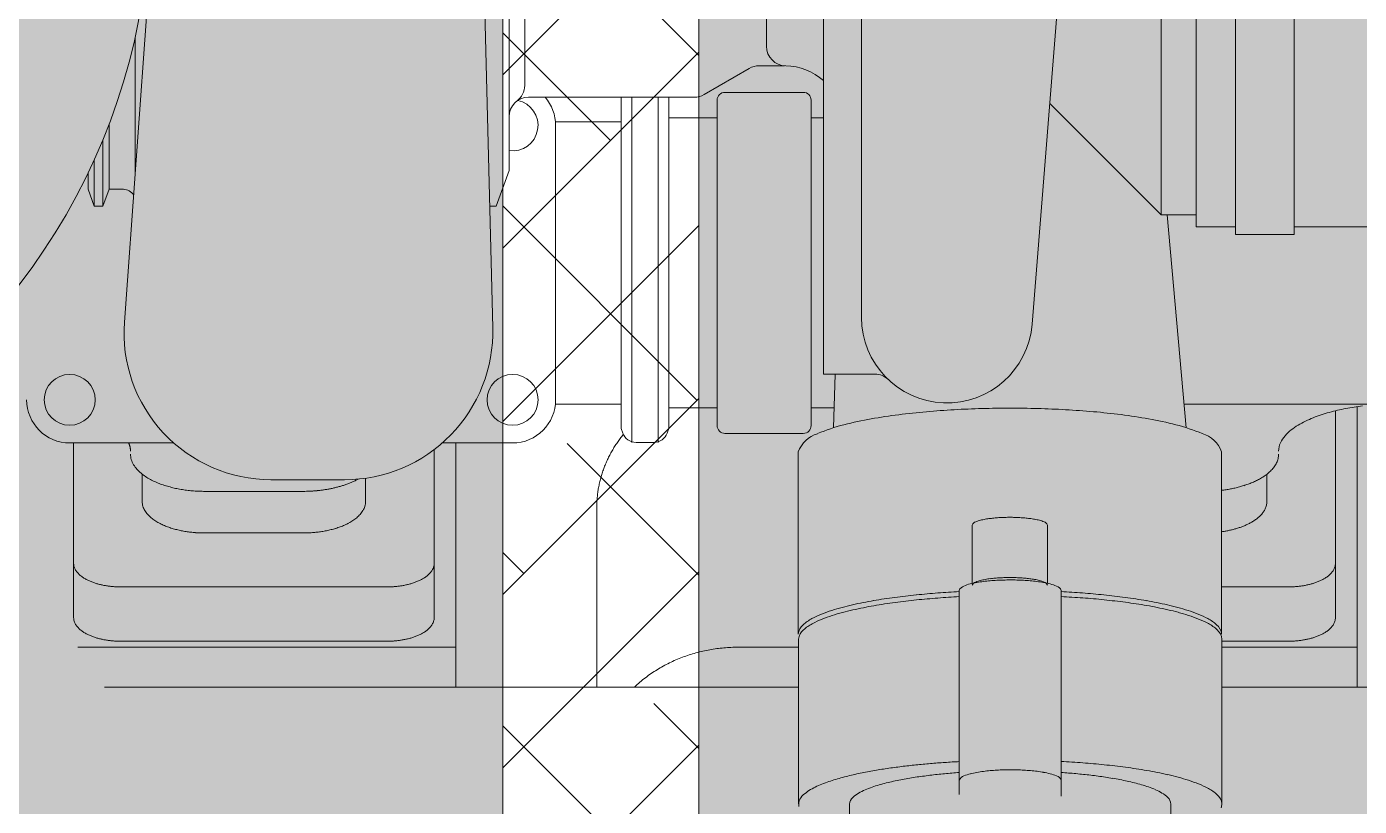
# Model space of a CAD drawing. Header units: millimetres. Extents: x 5121 to 246734, y -48180 to 129206.
# Drawn here: x 75556 to 75896.1, y 10357.3 to 10556.2 of the extents above; entities that cross this region are included whole.
import ezdxf

# ---------------------------------------------------------------- set-up
doc = ezdxf.new("R2010")
doc.units = ezdxf.units.MM
for name, color, linetype, lineweight in [('A-FLOR-PATT', 8, 'Continuous', 9), ('G-IMPT', 8, 'Continuous', 9), ('M-EQPM', 50, 'Continuous', 9)]:
    doc.layers.add(name, color=color, linetype=linetype, lineweight=lineweight)

# ---------------------------------------------------------------- blocks, each defined once
blk = doc.blocks.new('TKCS_MAY PHAT DIEN_251105 - TKCS_XREF_260106_MAY PHAT DIEN_dwg_112-2491696-TKCS_MB TỔNG THỂ TẦNG 1')
at = {"layer": 'G-IMPT'}
for p, q in [((18825.96, 25727.2), (18825.96, 25511.18)), ((18869.52, 25509.45), (18886.64, 25724.79)), ((18726.71, 25717.62), (18731.87, 25508.51)), ((18652.03, 25705.06), (18637.86, 25509.98)), ((18740.02, 25570.34), (18740.02, 25664.34)), ((18801.72, 25654.34), (18801.72, 25580.34)), ((18640.62, 25548.01), (18640.62, 25582.68)), ((18806.32, 25575.34), (18799.84, 25575.34)), ((18785.8, 25568.01), (18797.33, 25574.67)), ((18791.12, 25568.57), (18811.12, 25568.57)), ((18741.02, 25567.34), (18783.3, 25567.34)), ((18767.32, 25567.34), (18767.32, 25479.27)), ((18774.12, 25567.34), (18774.12, 25479.27)), ((18789.12, 25566.57), (18789.12, 25483.57)), ((18813.12, 25566.57), (18813.12, 25483.57)), ((18902.42, 25537.34), (18874, 25565.74)), ((18776.8, 25562.07), (18789.12, 25562.07)), ((18813.12, 25562.07), (18816.28, 25562.07)), ((18633.94, 25560.4), (18633.94, 25543.84)), ((18764.64, 25561.07), (18747.92, 25561.07)), ((18747.92, 25560.14), (18747.92, 25490.14)), ((18632.38, 25539.54), (18632.38, 25556.45)), ((18630.18, 25551.37), (18630.18, 25539.54)), ((18908.84, 25483.03), (18903.95, 25537.34)), ((18936.39, 25534.28), (18962.19, 25534.28)), ((18818.84, 25483.02), (18819.24, 25496.69)), ((18764.64, 25489.07), (18747.92, 25489.07)), ((18776.8, 25488.07), (18789.12, 25488.07)), ((18813.12, 25488.07), (18818.99, 25488.07)), ((19069.44, 25489.07), (18908.3, 25489.07)), ((18946.92, 25487.35), (18946.92, 25434.56)), ((18952.42, 25488.38), (18952.42, 25416.87)), ((18791.12, 25481.57), (18811.12, 25481.57)), ((18650.45, 25479.14), (18623.92, 25479.14)), ((18624.92, 25479.14), (18624.92, 25434.56)), ((18716.92, 25477.45), (18716.92, 25434.56)), ((18736.92, 25479.14), (18718.99, 25479.14)), ((18722.42, 25479.14), (18722.42, 25416.87)), ((18768.44, 25479.27), (18773, 25479.27)), ((18809.84, 25430.38), (18809.84, 25476.86)), ((18917.84, 25430.38), (18917.84, 25476.86)), ((18642.42, 25471.17), (18642.42, 25464.17)), ((18675.26, 25469.76), (18694.06, 25469.76)), ((18699.42, 25470.14), (18699.42, 25464.17)), ((18929.42, 25471.17), (18929.42, 25464.17)), ((18683.42, 25466.79), (18658.42, 25466.79)), ((18758.42, 25462.72), (18758.42, 25416.87)), ((18683.42, 25456.17), (18658.42, 25456.17)), ((18854.24, 25443.31), (18854.24, 25458.18)), ((18873.44, 25443.33), (18873.44, 25458.18)), ((18704.92, 25442.42), (18636.92, 25442.42)), ((18934.92, 25442.42), (18917.84, 25442.42)), ((18850.92, 25441.51), (18850.92, 25389.49)), ((18876.92, 25441.51), (18876.92, 25389.03)), ((18809.92, 25387.04), (18809.92, 25429.11)), ((18917.92, 25429.11), (18917.92, 25387.04)), ((18722.42, 25427.02), (18625.98, 25427.02)), ((18704.92, 25428.56), (18636.92, 25428.56)), ((18809.92, 25427.02), (18794.37, 25427.02)), ((18934.92, 25428.56), (18917.92, 25428.56)), ((18952.42, 25427.02), (18917.92, 25427.02)), ((18809.92, 25416.87), (18632.76, 25416.87)), ((18822.92, 25387.04), (18822.92, 25381.48)), ((18904.92, 25387.04), (18904.92, 25381.48))]:
    blk.add_line(p, q, dxfattribs=at)
at = {"layer": 'G-IMPT', "flags": 128}
for points in [[(18829.43, 25496.69), (18816.28, 25496.69), (18816.28, 25737.99), (18824.8, 25737.99)], [(18921.39, 25534.28), (18911.39, 25534.28), (18911.39, 25699.38), (18921.39, 25699.38)], [(18731.11, 25539.54), (18732.72, 25539.54), (18736.02, 25548.61), (18736.02, 25686.07), (18732.72, 25695.14), (18729.02, 25695.14), (18729.02, 25624.04)], [(18911.39, 25537.34), (18902.42, 25537.34), (18902.42, 25697.34)], [(18764.64, 25567.34), (18764.64, 25482.79), (18765.06, 25481.64)], [(18776.8, 25567.34), (18776.8, 25482.79), (18776.38, 25481.64)], [(18637.62, 25543.84), (18633.95, 25543.84), (18632.38, 25539.54), (18630.18, 25539.54), (18628.62, 25543.84), (18628.62, 25548.01)], [(18639.42, 25477.07), (18639.42, 25477.21), (18639.41, 25477.34), (18639.4, 25477.47), (18639.39, 25477.6), (18639.37, 25477.73), (18639.35, 25477.86), (18639.33, 25477.99), (18639.3, 25478.12), (18639.27, 25478.25), (18639.24, 25478.38), (18639.2, 25478.51), (18639.16, 25478.63), (18639.12, 25478.76), (18639.08, 25478.88), (18639.03, 25479), (18638.98, 25479.12)], [(18901.39, 25356.37), (19168.42, 25356.37), (19168.42, 25416.87), (18917.92, 25416.87)]]:
    blk.add_lwpolyline(points, dxfattribs=at)
blk.add_lwpolyline([(18936.39, 25532.28), (18936.39, 25701.38), (18921.39, 25701.38), (18921.39, 25532.28)], close=True, dxfattribs=at)
at = {"layer": 'G-IMPT'}
for centre in [(18623.92, 25490.14), (18736.92, 25490.14)]:
    blk.add_circle(centre, 6.5, dxfattribs=at)
for centre, radius, start, end in [((18484.42, 25617.34), 160, 269.9998, 90.0002), ((18806.72, 25580.34), 5, 179.9999, 268.8537), ((18799.84, 25570.34), 5, 90, 120.0001), ((18806.32, 25560.34), 15, 48.3969, 88.8539), ((18735.02, 25570.34), 5, 306.8699, 359.9996), ((18791.12, 25566.57), 2, 90, 180), ((18811.12, 25566.57), 2, 360, 90), ((18741.02, 25562.34), 5, 90, 179.9999), ((18736.92, 25560.14), 6.5, 262.0454, 78.191), ((18736.92, 25560.14), 11, 359.9999, 40.8853), ((18783.3, 25572.34), 5, 269.9998, 299.9998), ((18637.62, 25540.84), 3, 30.3385, 90), ((18847.78, 25511.18), 21.82, 180, 355.4537), ((18675.26, 25507.26), 37.5, 175.8436, 270), ((18694.06, 25507.58), 37.82, 270, 1.4133), ((18829.43, 25491.89), 4.8, 46.4376, 90), ((18623.92, 25490.14), 11, 180, 269.9999), ((18736.92, 25490.14), 11, 269.9999, 359.9999), ((18858.82, 25302.28), 185.54, 95.0323, 97.228), ((18862.01, 25266.57), 221.4, 93.2062, 95.0461), ((18863.45, 25241.51), 246.5, 91.5615, 93.2141), ((18863.83, 25228.62), 259.39, 89.9967, 91.5671), ((18863.85, 25228.63), 259.39, 88.4311, 90.0016), ((18864.23, 25241.53), 246.48, 86.7839, 88.4367), ((18865.67, 25266.61), 221.36, 84.9516, 86.7918), ((18868.87, 25302.33), 185.5, 82.7695, 84.9654), ((18956.88, 25445.17), 43.33, 105.4307, 108.285), ((18958.58, 25439.04), 49.69, 102.9496, 105.4384), ((18959.9, 25433.31), 55.57, 100.7295, 102.9548), ((18960.89, 25428.14), 60.84, 98.7005, 100.7332), ((18961.58, 25423.65), 65.38, 96.8108, 98.7032), ((18791.12, 25483.57), 2, 180, 269.9999), ((18811.12, 25483.57), 2, 269.9999, 359.9999), ((18832.16, 25441.03), 44.06, 104.0062, 113.2526), ((18844.47, 25394.38), 92.3, 99.9959, 104.4093), ((18853.18, 25346.15), 141.31, 97.1982, 100.0808), ((18874.51, 25346.2), 141.27, 79.916, 82.7993), ((18883.22, 25394.42), 92.27, 75.587, 80.001), ((18895.53, 25441.05), 44.04, 66.7426, 75.9899), ((18946.11, 25469.16), 16.94, 121.0066, 128.3076), ((18949.35, 25463.83), 23.18, 115.7361, 121.0714), ((18952.26, 25457.83), 29.85, 111.6278, 115.7707), ((18954.78, 25451.51), 36.65, 108.273, 111.6475), ((18789.66, 25461.34), 31.57, 143.1194, 145.4048), ((18790.01, 25461.08), 32.01, 140.8648, 143.1194), ((18768.44, 25482.87), 3.6, 199.9996, 269.9999), ((18773, 25482.87), 3.6, 269.9999, 339.9996), ((18816.75, 25474.48), 7.3, 105.738, 161.0452), ((18910.94, 25474.49), 7.3, 18.9468, 74.2577), ((18939.61, 25476.09), 7.4, 138.7379, 155.4601), ((18942.73, 25473.4), 11.52, 128.1836, 138.9244), ((18788.65, 25461.98), 30.38, 150.0672, 152.4427), ((18788.98, 25461.79), 30.76, 147.7209, 150.0671), ((18789.32, 25461.58), 31.16, 145.4048, 147.7209), ((18937.56, 25477.04), 5.14, 155.5663, 179.6369), ((18644.31, 25476.3), 4.89, 180.0675, 196.9144), ((18645.2, 25476.58), 5.82, 197.02, 211.1686), ((18646.7, 25477.49), 7.57, 211.147, 222.0213), ((18787.76, 25462.41), 29.38, 157.2773, 159.7332), ((18788.04, 25462.29), 29.69, 154.8466, 157.2772), ((18788.34, 25462.15), 30.02, 152.4427, 154.8465), ((18924.58, 25477.94), 8.3, 315.9624, 323.9782), ((18925.92, 25476.97), 6.64, 323.9545, 333.9735), ((18926.98, 25476.45), 5.46, 333.9804, 346.1855), ((18927.58, 25476.3), 4.84, 346.2584, 359.9938), ((18648.48, 25479.08), 9.96, 221.9686, 230.2325), ((18650.3, 25481.26), 12.8, 230.1895, 236.6239), ((18652.02, 25483.84), 15.91, 236.5947, 241.7742), ((18653.55, 25486.68), 19.13, 241.7548, 246.0602), ((18688.79, 25485.72), 18.05, 296.1276, 299.0273), ((18787.05, 25462.63), 28.64, 164.7132, 167.2322), ((18787.26, 25462.58), 28.86, 162.2127, 164.7131), ((18787.5, 25462.5), 29.1, 159.7333, 162.2126), ((18918.94, 25485.42), 17.71, 296.1816, 299.9387), ((18920.23, 25483.18), 15.12, 299.927, 304.3261), ((18921.64, 25481.13), 12.64, 304.3097, 309.5738), ((18923.11, 25479.35), 10.33, 309.5514, 315.99), ((18654.85, 25489.61), 22.34, 246.0474, 249.7361), ((18655.93, 25492.51), 25.43, 249.7273, 252.9656), ((18656.78, 25495.27), 28.31, 252.9594, 255.87), ((18657.41, 25497.79), 30.92, 255.8654, 258.5311), ((18657.86, 25500), 33.17, 258.5276, 261.012), ((18658.16, 25501.84), 35.04, 261.0093, 263.3616), ((18658.32, 25503.26), 36.47, 263.3593, 265.6195), ((18658.4, 25504.23), 37.44, 265.6175, 267.8191), ((18658.42, 25504.72), 37.93, 267.8173, 269.9904), ((18683.42, 25504.76), 37.97, 269.9998, 271.3767), ((18683.43, 25504.57), 37.77, 271.3762, 272.7603), ((18683.44, 25504.17), 37.38, 272.7599, 274.1586), ((18683.49, 25503.59), 36.8, 274.1581, 275.5793), ((18683.56, 25502.82), 36.02, 275.5787, 277.0306), ((18683.68, 25501.87), 35.07, 277.03, 278.5218), ((18683.85, 25500.76), 33.94, 278.5211, 280.0629), ((18684.07, 25499.48), 32.64, 280.0621, 281.6656), ((18684.37, 25498.06), 31.19, 281.6647, 283.3433), ((18684.74, 25496.51), 29.6, 283.3422, 285.1117), ((18685.19, 25494.85), 27.88, 285.1104, 286.9898), ((18685.72, 25493.1), 26.05, 286.9882, 289.0005), ((18686.35, 25491.28), 24.12, 288.9986, 291.1698), ((18687.07, 25489.42), 22.13, 291.1673, 293.5314), ((18687.88, 25487.56), 20.1, 293.5282, 296.1316), ((18786.63, 25462.71), 28.21, 172.3157, 174.8735), ((18786.73, 25462.7), 28.32, 169.7675, 172.3155), ((18786.88, 25462.67), 28.46, 167.2324, 169.7673), ((18913.68, 25501.88), 35.07, 276.8185, 278.7149), ((18913.9, 25500.43), 33.61, 278.7135, 280.6932), ((18914.22, 25498.73), 31.88, 280.6915, 282.7796), ((18914.66, 25496.81), 29.91, 282.7775, 285.0042), ((18915.22, 25494.71), 27.73, 285.0016, 287.4023), ((18915.93, 25492.46), 25.38, 287.3989, 290.0201), ((18916.78, 25490.13), 22.89, 290.0156, 292.9216), ((18917.79, 25487.76), 20.32, 292.9155, 296.1899), ((18646.54, 25464.18), 4.12, 180.0673, 196.9061), ((18647.28, 25464.41), 4.9, 197.0118, 211.1546), ((18694.55, 25464.41), 4.91, 328.7749, 342.9288), ((18695.3, 25464.18), 4.12, 343.0347, 359.894), ((18786.51, 25462.72), 28.1, 177.4385, 180.0053), ((18786.55, 25462.72), 28.13, 174.8737, 177.4382), ((18924.89, 25464.28), 4.54, 335.0283, 346.8253), ((18925.35, 25464.17), 4.07, 346.8918, 0.0432), ((18648.55, 25465.17), 6.38, 211.1336, 222.0112), ((18650.05, 25466.51), 8.39, 221.9584, 230.2249), ((18651.58, 25468.34), 10.78, 230.1817, 236.6147), ((18690.25, 25468.36), 10.8, 303.3387, 309.7673), ((18691.78, 25466.53), 8.4, 309.7242, 317.9825), ((18693.28, 25465.18), 6.39, 317.9298, 328.7969), ((18858.21, 25451.8), 7.85, 104.002, 113.2368), ((18860.4, 25443.51), 16.42, 99.9913, 104.4038), ((18861.95, 25434.94), 25.14, 97.1938, 100.0763), ((18862.95, 25427.14), 32.99, 95.0283, 97.2235), ((18863.52, 25420.8), 39.36, 93.2022, 95.0421), ((18863.77, 25416.35), 43.82, 91.5576, 93.2101), ((18863.84, 25414.07), 46.1, 89.9922, 91.5631), ((18863.84, 25414.08), 46.09, 88.4258, 89.9971), ((18863.91, 25416.38), 43.79, 86.7775, 88.4314), ((18864.17, 25420.84), 39.32, 84.9437, 86.7854), ((18864.74, 25427.19), 32.94, 82.7598, 84.9575), ((18865.74, 25434.99), 25.08, 79.9033, 82.7897), ((18867.29, 25443.56), 16.38, 75.5688, 79.9885), ((18869.48, 25451.83), 7.81, 66.7153, 75.9723), ((18919.49, 25469.45), 12.12, 301.225, 305.6434), ((18920.64, 25467.85), 10.15, 305.6278, 310.9032), ((18921.83, 25466.48), 8.34, 310.8825, 317.3054), ((18923, 25465.41), 6.75, 317.281, 325.2165), ((18924.06, 25464.67), 5.46, 325.1974, 335.0176), ((18653.03, 25470.52), 13.39, 236.5855, 241.7669), ((18654.31, 25472.91), 16.1, 241.7476, 246.0542), ((18655.42, 25475.38), 18.81, 246.0415, 249.7311), ((18656.32, 25477.82), 21.41, 249.7222, 252.9613), ((18657.03, 25480.14), 23.84, 252.9551, 255.8661), ((18657.57, 25482.27), 26.03, 255.8616, 258.5276), ((18657.95, 25484.13), 27.93, 258.5241, 261.0087), ((18658.2, 25485.68), 29.5, 261.0059, 263.3584), ((18658.34, 25486.88), 30.71, 263.3561, 265.6163), ((18658.4, 25487.69), 31.53, 265.6143, 267.8159), ((18658.42, 25488.11), 31.94, 267.8141, 269.987), ((18683.42, 25488.11), 31.94, 269.9991, 272.1687), ((18683.44, 25487.7), 31.53, 272.1669, 274.3652), ((18683.5, 25486.89), 30.72, 274.3632, 276.6204), ((18683.64, 25485.7), 29.52, 276.6181, 278.9683), ((18683.88, 25484.15), 27.95, 278.9655, 281.4489), ((18684.26, 25482.29), 26.05, 281.4454, 284.1119), ((18684.8, 25480.16), 23.86, 284.1074, 287.0153), ((18685.51, 25477.84), 21.43, 287.0092, 290.2465), ((18686.42, 25475.4), 18.83, 290.2378, 293.9228), ((18687.52, 25472.93), 16.13, 293.91, 298.2131), ((18688.8, 25470.54), 13.41, 298.1939, 303.368), ((18855.47, 25457.76), 1.3, 105.7665, 160.849), ((18872.21, 25457.76), 1.3, 18.9026, 74.2305), ((18913.76, 25484.9), 28.71, 278.156, 280.0206), ((18913.99, 25483.6), 27.39, 280.0192, 281.9747), ((18914.3, 25482.12), 25.88, 281.973, 284.0438), ((18914.71, 25480.48), 24.19, 284.0417, 286.2578), ((18915.23, 25478.72), 22.36, 286.2552, 288.6545), ((18915.85, 25476.87), 20.41, 288.6512, 291.2748), ((18916.59, 25474.97), 18.37, 291.2704, 294.1852), ((18917.45, 25473.07), 16.28, 294.1793, 297.4684), ((18918.42, 25471.21), 14.18, 297.4601, 301.2363), ((18628.01, 25448.42), 3.09, 180.0366, 196.8727), ((18628.56, 25448.6), 3.67, 196.9788, 211.1306), ((18629.51, 25449.17), 4.78, 211.1095, 221.9875), ((18630.64, 25450.18), 6.29, 221.9352, 230.2079), ((18711.19, 25450.19), 6.3, 309.73, 317.9897), ((18712.32, 25449.18), 4.79, 317.937, 328.8065), ((18713.27, 25448.6), 3.68, 328.7845, 342.9414), ((18713.83, 25448.42), 3.09, 343.0475, 359.8943), ((18941.19, 25450.19), 6.3, 309.73, 317.9897), ((18942.32, 25449.18), 4.79, 317.937, 328.8065), ((18943.27, 25448.6), 3.68, 328.7845, 342.9414), ((18943.83, 25448.42), 3.09, 343.0475, 359.8943), ((18631.79, 25451.55), 8.08, 230.1646, 236.6017), ((18632.87, 25453.18), 10.04, 236.5724, 241.7528), ((18633.84, 25454.97), 12.07, 241.7337, 246.0428), ((18634.66, 25456.82), 14.1, 246.03, 249.7215), ((18635.34, 25458.65), 16.05, 249.7126, 252.953), ((18635.88, 25460.4), 17.88, 252.9468, 255.8589), ((18636.28, 25461.99), 19.52, 255.8544, 258.5212), ((18636.57, 25463.39), 20.95, 258.5177, 261.003), ((18636.75, 25464.55), 22.12, 261.0003, 263.3533), ((18636.86, 25465.45), 23.03, 263.351, 265.6118), ((18636.91, 25466.06), 23.64, 265.6098, 267.8118), ((18636.92, 25466.37), 23.95, 267.81, 269.9835), ((18704.92, 25466.37), 23.95, 269.9991, 272.1689), ((18704.93, 25466.07), 23.65, 272.1671, 274.3655), ((18704.98, 25465.46), 23.04, 274.3635, 276.6207), ((18705.08, 25464.56), 22.14, 276.6185, 278.9687), ((18705.27, 25463.4), 20.96, 278.966, 281.4494), ((18705.55, 25462.01), 19.54, 281.4459, 284.1123), ((18705.95, 25460.42), 17.9, 284.1078, 287.0184), ((18706.49, 25458.67), 16.07, 287.0122, 290.2498), ((18707.17, 25456.84), 14.12, 290.2411, 293.9265), ((18707.99, 25454.99), 12.09, 293.9137, 298.2172), ((18708.96, 25453.2), 10.06, 298.198, 303.3727), ((18710.04, 25451.56), 8.1, 303.3435, 309.773), ((18852.56, 25440.98), 1.72, 105.5902, 161.9228), ((18856.26, 25432.96), 10.54, 103.9838, 113.2966), ((18859.22, 25421.73), 22.15, 99.9616, 104.3924), ((18855.47, 25442.4), 1.3, 105.7666, 160.8496), ((18858.21, 25436.45), 7.85, 104.002, 113.2369), ((18861.32, 25410.11), 33.96, 97.158, 100.0474), ((18860.4, 25428.15), 16.42, 99.9913, 104.4038), ((18862.67, 25399.53), 44.62, 94.9897, 97.1879), ((18861.95, 25419.58), 25.14, 97.1937, 100.0762), ((18863.43, 25390.92), 53.26, 93.1623, 95.0036), ((18862.95, 25411.78), 32.99, 95.0283, 97.2235), ((18863.52, 25405.44), 39.36, 93.2021, 95.0421), ((18863.77, 25384.87), 59.32, 91.5173, 93.1702), ((18863.77, 25400.99), 43.82, 91.5575, 93.21), ((18863.86, 25381.75), 62.44, 89.9523, 91.5229), ((18863.84, 25398.71), 46.1, 89.9922, 91.5631), ((18863.84, 25398.72), 46.09, 88.4258, 89.9971), ((18863.87, 25381.74), 62.46, 88.3869, 89.9572), ((18863.91, 25401.02), 43.79, 86.7775, 88.4314), ((18863.96, 25384.83), 59.36, 86.7402, 88.3924), ((18864.17, 25405.48), 39.32, 84.9438, 86.7855), ((18864.31, 25390.86), 53.33, 84.9092, 86.7481), ((18864.74, 25411.83), 32.94, 82.7599, 84.9576), ((18865.74, 25419.63), 25.08, 79.9034, 82.7898), ((18865.09, 25399.44), 44.71, 82.7298, 84.9229), ((18867.29, 25428.2), 16.38, 75.5688, 79.9886), ((18866.45, 25410), 34.07, 79.8817, 82.7595), ((18869.48, 25436.48), 7.81, 66.7152, 75.9724), ((18868.56, 25421.6), 22.28, 75.5663, 79.9661), ((18872.21, 25442.41), 1.3, 18.902, 74.2304), ((18871.52, 25432.82), 10.67, 66.7756, 75.9643), ((18875.24, 25440.91), 1.79, 19.786, 74.1083), ((18934.92, 25466.37), 23.95, 269.9991, 272.1689), ((18934.93, 25466.07), 23.65, 272.1671, 274.3655), ((18934.98, 25465.46), 23.04, 274.3635, 276.6207), ((18935.08, 25464.56), 22.14, 276.6185, 278.9687), ((18935.27, 25463.4), 20.96, 278.966, 281.4494), ((18935.55, 25462.01), 19.54, 281.4459, 284.1123), ((18935.95, 25460.42), 17.9, 284.1078, 287.0184), ((18936.49, 25458.67), 16.07, 287.0122, 290.2498), ((18937.17, 25456.84), 14.12, 290.2411, 293.9265), ((18937.99, 25454.99), 12.09, 293.9137, 298.2172), ((18938.96, 25453.2), 10.06, 298.198, 303.3727), ((18940.04, 25451.56), 8.1, 303.3435, 309.773), ((18851.59, 25309.21), 131.65, 98.6532, 99.8488), ((18854.35, 25291.18), 149.89, 97.6058, 98.6559), ((18856.66, 25273.92), 167.3, 96.667, 97.6077), ((18858.56, 25257.66), 183.67, 95.8114, 96.6683), ((18858.75, 25256.59), 183.47, 95.867, 96.7229), ((18860.1, 25242.6), 198.81, 95.0208, 95.8124), ((18860.3, 25241.54), 198.6, 95.0773, 95.868), ((18861.3, 25228.9), 212.57, 94.2812, 95.0216), ((18861.52, 25227.85), 212.34, 94.3386, 95.0781), ((18862.22, 25216.7), 224.8, 93.5815, 94.2818), ((18862.45, 25215.65), 224.58, 93.6398, 94.3392), ((18862.88, 25206.12), 235.4, 92.9134, 93.582), ((18863.12, 25205.06), 235.19, 92.9725, 93.6402), ((18864.83, 25206.69), 234.83, 86.3798, 87.047), ((18865.07, 25205.23), 235.02, 86.4361, 87.1049), ((18865.5, 25217.31), 224.19, 85.6813, 86.3803), ((18865.74, 25215.86), 224.37, 85.736, 86.4366), ((18866.43, 25229.54), 211.93, 84.9425, 85.6819), ((18866.65, 25228.1), 212.1, 84.9955, 85.7366), ((18867.64, 25243.24), 198.17, 84.1526, 84.9433), ((18867.86, 25241.84), 198.31, 84.2037, 84.9963), ((18869.19, 25258.29), 183.04, 83.2978, 84.1536), ((18869.39, 25256.92), 183.14, 83.3468, 84.2047), ((18871.1, 25274.52), 166.7, 82.3592, 83.2992), ((18873.41, 25291.73), 149.34, 81.3121, 82.3611), ((18876.16, 25309.69), 131.16, 80.1204, 81.3148), ((18830.25, 25399.31), 38.95, 107.7297, 111.7706), ((18835.58, 25382.79), 56.31, 104.9836, 107.7802), ((18835.71, 25381.44), 56.37, 105.0235, 107.8109), ((18840.38, 25364.97), 74.77, 102.9003, 105.0061), ((18840.52, 25363.66), 74.78, 102.9453, 105.0458), ((18844.64, 25346.46), 93.76, 101.233, 102.912), ((18844.78, 25345.2), 93.73, 101.2812, 102.9568), ((18848.37, 25327.75), 112.84, 99.8446, 101.2396), ((18848.52, 25326.53), 112.77, 99.8951, 101.2878), ((18851.75, 25308.04), 131.54, 98.7053, 99.8992), ((18854.51, 25290.05), 149.74, 97.6593, 98.708), ((18856.83, 25272.82), 167.13, 96.7216, 97.6612), ((18871.29, 25273.19), 166.76, 82.4056, 83.3482), ((18873.6, 25290.46), 149.34, 81.3553, 82.4075), ((18876.35, 25308.48), 131.11, 80.1595, 81.358), ((18879.39, 25328.15), 112.43, 78.7311, 80.1245), ((18879.57, 25327), 112.32, 78.7645, 80.1637), ((18883.11, 25346.77), 93.44, 77.0613, 78.7377), ((18883.29, 25345.68), 93.27, 77.0865, 78.7712), ((18887.35, 25365.18), 74.55, 74.9717, 77.0728), ((18887.54, 25364.15), 74.32, 74.9842, 77.0982), ((18892.13, 25382.9), 56.19, 72.2064, 74.994), ((18892.33, 25381.91), 55.92, 72.197, 75.0069), ((18897.44, 25399.33), 38.93, 68.2329, 72.2563), ((18628.01, 25434.57), 3.09, 180.0366, 196.8727), ((18628.56, 25434.74), 3.67, 196.9788, 211.1306), ((18629.51, 25435.31), 4.78, 211.1095, 221.9875), ((18712.32, 25435.32), 4.79, 317.937, 328.8065), ((18713.27, 25434.75), 3.68, 328.7845, 342.9414), ((18713.83, 25434.57), 3.09, 343.0475, 359.8943), ((18813.23, 25430.13), 3.39, 129.4704, 175.79), ((18818.38, 25424.69), 10.89, 117.7611, 132.2195), ((18818.53, 25423.29), 10.99, 117.7419, 132.0284), ((18824.44, 25413.69), 23.44, 111.6279, 118.3428), ((18824.58, 25412.29), 23.55, 111.6428, 118.311), ((18830.38, 25397.93), 39.04, 107.761, 111.7834), ((18897.65, 25398.37), 38.62, 68.1809, 72.2483), ((18903.22, 25413.64), 23.49, 61.7076, 68.3732), ((18903.44, 25412.68), 23.19, 61.5521, 68.3259), ((18909.24, 25424.61), 10.98, 48.0117, 62.2742), ((18909.48, 25423.59), 10.72, 47.4969, 62.1462), ((18914.41, 25430.1), 3.45, 5.3123, 50.7107), ((18942.32, 25435.32), 4.79, 317.937, 328.8065), ((18943.27, 25434.75), 3.68, 328.7845, 342.9414), ((18943.83, 25434.57), 3.09, 343.0475, 359.8943), ((18630.64, 25436.32), 6.29, 221.9352, 230.2079), ((18631.79, 25437.69), 8.08, 230.1646, 236.6017), ((18632.87, 25439.32), 10.04, 236.5724, 241.7528), ((18633.84, 25441.11), 12.07, 241.7337, 246.0428), ((18634.66, 25442.97), 14.1, 246.03, 249.7215), ((18635.34, 25444.8), 16.05, 249.7126, 252.953), ((18635.88, 25446.54), 17.88, 252.9468, 255.8589), ((18636.28, 25448.13), 19.52, 255.8544, 258.5212), ((18636.57, 25449.53), 20.95, 258.5177, 261.003), ((18636.75, 25450.69), 22.12, 261.0003, 263.3533), ((18705.08, 25450.71), 22.14, 276.6185, 278.9687), ((18705.27, 25449.55), 20.96, 278.966, 281.4494), ((18705.55, 25448.15), 19.54, 281.4459, 284.1123), ((18705.95, 25446.56), 17.9, 284.1078, 287.0184), ((18706.49, 25444.82), 16.07, 287.0122, 290.2498), ((18707.17, 25442.99), 14.12, 290.2411, 293.9265), ((18707.99, 25441.13), 12.09, 293.9137, 298.2172), ((18708.96, 25439.34), 10.06, 298.198, 303.3727), ((18710.04, 25437.7), 8.1, 303.3435, 309.773), ((18711.19, 25436.33), 6.3, 309.73, 317.9897), ((18813.35, 25428.8), 3.44, 129.3092, 174.9177), ((18914.58, 25428.92), 3.34, 3.2981, 50.2509), ((18935.08, 25450.71), 22.14, 276.6185, 278.9687), ((18935.27, 25449.55), 20.96, 278.966, 281.4494), ((18935.55, 25448.15), 19.54, 281.4459, 284.1123), ((18935.95, 25446.56), 17.9, 284.1078, 287.0184), ((18936.49, 25444.82), 16.07, 287.0122, 290.2498), ((18937.17, 25442.99), 14.12, 290.2411, 293.9265), ((18937.99, 25441.13), 12.09, 293.9137, 298.2172), ((18938.96, 25439.34), 10.06, 298.198, 303.3727), ((18940.04, 25437.7), 8.1, 303.3435, 309.773), ((18941.19, 25436.33), 6.3, 309.73, 317.9897), ((18636.86, 25451.59), 23.03, 263.351, 265.6118), ((18636.91, 25452.2), 23.64, 265.6098, 267.8118), ((18636.92, 25452.51), 23.95, 267.81, 269.9835), ((18704.92, 25452.52), 23.95, 269.9991, 272.1689), ((18704.93, 25452.21), 23.65, 272.1671, 274.3655), ((18704.98, 25451.6), 23.04, 274.3635, 276.6207), ((18794.16, 25387.62), 39.38, 105.3597, 107.9954), ((18794.26, 25387.25), 39.76, 102.7497, 105.36), ((18794.33, 25386.93), 40.08, 100.1608, 102.75), ((18794.38, 25386.67), 40.35, 97.5888, 100.1611), ((18794.4, 25386.48), 40.55, 95.0293, 97.589), ((18794.42, 25386.34), 40.68, 92.4789, 95.0295), ((18794.42, 25386.28), 40.75, 89.9331, 92.4791), ((18934.92, 25452.52), 23.95, 269.9991, 272.1689), ((18934.93, 25452.21), 23.65, 272.1671, 274.3655), ((18934.98, 25451.6), 23.04, 274.3635, 276.6207), ((18793.09, 25390.03), 36.74, 118.875, 121.7003), ((18793.39, 25389.5), 37.34, 116.0959, 118.8752), ((18793.64, 25388.98), 37.92, 113.359, 116.0962), ((18793.85, 25388.49), 38.45, 110.6601, 113.3593), ((18794.02, 25388.04), 38.94, 107.9951, 110.6604), ((18791.98, 25391.64), 34.78, 127.503, 130.4878), ((18792.39, 25391.11), 35.45, 124.5749, 127.5032), ((18792.76, 25390.57), 36.1, 121.7, 124.5751), ((18791.54, 25392.15), 34.1, 130.4876, 133.5316), ((18847.5, 25289.86), 107.27, 100.0156, 101.9941), ((18851.95, 25264.82), 132.71, 98.4271, 100.0263), ((18855.54, 25240.72), 157.07, 97.0822, 98.4332), ((18858.35, 25218.21), 179.76, 95.9056, 97.086), ((18860.47, 25197.78), 200.29, 94.8487, 95.9081), ((18862, 25179.86), 218.28, 93.8783, 94.8504), ((18861.79, 25237.87), 157.57, 94.6363, 95.3219), ((18863.02, 25164.77), 233.4, 92.9705, 93.8796), ((18862.51, 25229.05), 166.42, 93.9874, 94.6368), ((18859.3, 25373.12), 22.32, 100.0184, 104.4133), ((18861.4, 25361.51), 34.12, 97.2278, 100.1026), ((18862.76, 25350.96), 44.76, 95.0664, 97.2574), ((18863.53, 25342.39), 53.37, 93.2427, 95.0801), ((18863.88, 25336.38), 59.39, 91.5997, 93.2506), ((18863.97, 25333.3), 62.46, 90.0355, 91.6053), ((18863.98, 25333.33), 62.44, 88.4697, 90.0404), ((18864.07, 25336.47), 59.3, 86.8216, 88.4752), ((18864.41, 25342.53), 53.23, 84.9874, 86.8295), ((18865.18, 25351.15), 44.58, 82.8022, 85.0013), ((18866.53, 25361.72), 33.92, 79.9422, 82.8322), ((18868.62, 25373.33), 22.12, 75.5978, 80.0279), ((18865.07, 25163.16), 235.02, 86.4357, 87.1045), ((18865.59, 25229.28), 166.19, 85.4329, 86.0833), ((18866.3, 25238.13), 157.31, 84.7466, 85.4334), ((18865.74, 25173.79), 224.37, 85.7357, 86.4362), ((18866.65, 25186.03), 212.09, 84.9952, 85.7363), ((18867.86, 25199.77), 198.3, 84.2034, 84.996), ((18869.39, 25214.85), 183.14, 83.3465, 84.2044), ((18871.29, 25231.13), 166.76, 82.4053, 83.3478), ((18873.6, 25248.39), 149.34, 81.3549, 82.4072), ((18876.35, 25266.41), 131.11, 80.1592, 81.3577), ((18879.57, 25284.93), 112.31, 78.7642, 80.1633), ((18883.29, 25303.61), 93.26, 77.0861, 78.7709), ((18820.34, 25378.52), 14.24, 113.7681, 128.672), ((18828.44, 25361.19), 33.36, 108.1372, 114.4984), ((18835.77, 25339.29), 56.45, 104.5271, 108.286), ((18842.12, 25315.04), 81.53, 101.973, 104.5762), ((18840.84, 25356.26), 37.14, 106.2238, 109.1343), ((18844.32, 25344.38), 49.51, 104.0646, 106.2474), ((18847.46, 25331.91), 62.37, 102.3445, 104.0768), ((18850.27, 25319.13), 75.46, 100.9197, 102.3515), ((18852.75, 25306.29), 88.53, 99.7037, 100.924), ((18854.92, 25293.61), 101.39, 98.6411, 99.7066), ((18856.8, 25281.26), 113.89, 97.6945, 98.6431), ((18858.41, 25269.39), 125.86, 96.8376, 97.6959), ((18859.76, 25258.13), 137.21, 96.0513, 96.8386), ((18860.88, 25247.59), 147.81, 95.3212, 96.0521), ((18852.61, 25392.47), 1.8, 105.8938, 159.9884), ((18856.33, 25384.36), 10.7, 104.0169, 113.1863), ((18871.58, 25384.54), 10.53, 66.6968, 76.0059), ((18875.28, 25392.55), 1.73, 18.1157, 74.3856), ((18867.2, 25247.88), 147.52, 84.0145, 84.7472), ((18868.31, 25258.45), 136.89, 83.226, 84.0152), ((18869.66, 25269.74), 125.52, 82.3659, 83.2271), ((18871.25, 25281.64), 113.52, 81.4153, 82.3673), ((18873.12, 25294), 101.01, 80.3479, 81.4173), ((18875.29, 25306.7), 88.14, 79.1245, 80.3508), ((18877.76, 25319.54), 75.06, 77.6895, 79.1289), ((18880.56, 25332.32), 61.98, 75.9537, 77.6966), ((18883.69, 25344.78), 49.13, 73.7675, 75.9661), ((18887.15, 25356.63), 36.78, 70.8547, 73.7916), ((18887.54, 25322.08), 74.32, 74.9838, 77.0979), ((18892.33, 25339.84), 55.92, 72.1966, 75.0065), ((18897.65, 25356.3), 38.62, 68.1804, 72.2478), ((18903.44, 25370.61), 23.19, 61.5515, 68.3254), ((18813.26, 25386.87), 3.31, 123.3654, 187.4564), ((18825.39, 25386.85), 2.48, 132.2087, 175.7633), ((18828.83, 25383.47), 7.29, 119.5889, 134.4057), ((18832.98, 25376.47), 15.43, 113.156, 120.1552), ((18837.05, 25367.13), 25.62, 109.0815, 113.302), ((18890.94, 25367.47), 25.3, 66.6388, 70.9088), ((18894.99, 25376.75), 15.17, 59.6704, 66.7898), ((18899.13, 25383.68), 7.1, 45.0536, 60.2615), ((18902.51, 25386.93), 2.41, 2.4962, 47.2524), ((18909.48, 25381.51), 10.72, 47.4962, 62.1456), ((18914.58, 25386.85), 3.34, 3.2979, 50.25), ((18915.43, 25387.1), 2.5, 336.257, 358.7296)]:
    blk.add_arc(centre, radius, start, end, dxfattribs=at)
blk = doc.blocks.new('TKCS_MAY PHAT DIEN_251105 - TKCS_XREF_260106_MAY PHAT DIEN_dwg_A$C086a2854-2491700-TKCS_MB TỔNG THỂ TẦNG 1')
at = {"layer": 'G-IMPT'}
h = blk.add_hatch(dxfattribs=at)
h.set_pattern_fill('FP_40', color=256, style=0, pattern_type=2)
h.set_pattern_definition([(45, (6430.562, -24364.136), (-22.097087, 22.097087), []), (135, (6430.562, -24364.136), (-66.29126, 22.097087), [78.125, -46.875])])
h.paths.add_polyline_path([(-3820, 650), (-2325.07, 650), (-2325.07, 1350), (-3925.07, 1350), (-3925.07, 650), (-3875.07, 650)])
h.paths.add_polyline_path([(-2375.07, 700), (-3875.07, 700), (-3875.07, 1300), (-2375.07, 1300)])
at = {"layer": 'G-IMPT', "flags": 128}
for points in [[(-2325.07, 650), (-3925.07, 650), (-3925.07, 1350), (-2325.07, 1350)], [(-2375.07, 1300), (-3875.07, 1300), (-3875.07, 700), (-2375.07, 700)], [(-2375.07, 700), (-3875.07, 700), (-3875.07, 1300), (-2375.07, 1300)]]:
    blk.add_lwpolyline(points, close=True, dxfattribs=at)
blk.add_blockref('TKCS_MAY PHAT DIEN_251105 - TKCS_XREF_260106_MAY PHAT DIEN_dwg_112-2491696-TKCS_MB TỔNG THỂ TẦNG 1', (-21109.49, -24617.34))
blk = doc.blocks.new('TKCS_MAY PHAT DIEN_251105 - TKCS_XREF_260106_MAY PHAT DIEN_dwg-2491693-TKCS_MB TỔNG THỂ TẦNG 1')
blk.add_blockref('TKCS_MAY PHAT DIEN_251105 - TKCS_XREF_260106_MAY PHAT DIEN_dwg_A$C086a2854-2491700-TKCS_MB TỔNG THỂ TẦNG 1', (310559.44, 72532))
blk = doc.blocks.new('TKCS_MAY PHAT DIEN_251105 - MÁY PHÁT ĐIỂN-596403-TKCS_MB TỔNG THỂ TẦNG 1')
blk.add_blockref('TKCS_MAY PHAT DIEN_251105 - TKCS_XREF_260106_MAY PHAT DIEN_dwg-2491693-TKCS_MB TỔNG THỂ TẦNG 1', (-303959.44, -77332))

msp = doc.modelspace()

# ---------------------------------------------------------------- hatches: boundary and pattern name
at = {"layer": 'A-FLOR-PATT'}
h = msp.add_hatch(dxfattribs=at)
h.set_pattern_fill('FP_15', color=256, style=0, pattern_type=2)
h.set_pattern_definition([(50, (0, 0), (677.7247, -59.293), [70.866, -779.526]), (355, (0, 0), (-131.1036, 710.731), [56.693, -623.621]), (100.451, (56.5, -4.94), (546.6267, 651.434), [60.227, -662.495]), (46.184, (0, 189), (1008.414, -156.399), [106.299, -1169.289]), (96.636, (84, 175.9), (883.138, 920.431), [90.34, -993.743]), (351.184, (0, 189), (883.146, 920.423), [85.039, -935.431]), (21, (94.5, 141.73), (564.0056, -380.4262), [70.866, -779.526]), (326, (94.5, 141.7), (229.9034, 685.1796), [56.693, -623.621]), (71.451, (141.5, 110), (793.912, 304.7473), [60.227, -662.495]), (37.5, (0, 0), (11.4894, 314.545), [10.394, -605.668, 10.394, -622.676, -625.983]), (37.5, (0, 0), (11.4894, 314.545), [-1249.131, 10.394, -615.589]), (7.5, (0, 0), (248.5691, 372.672), [10.394, -350.55, 10.394, -591.495, -238.582]), (7.5, (0, 0), (248.5691, 372.672), [-962.833, 10.394, -228.189]), (327.5, (-210.7, 0), (504.3984, -21.3116), [10.394, -225.826, 10.394, -726.613, -977.951]), (327.5, (-210.7, 0), (504.3984, -21.3116), [-973.226, 10.394, -967.557]), (317.5, (-305.2, 0), (551.0412, 94.5872), [10.394, -296.692, 10.394, -479.054, -694.487]), (317.5, (-305.2, 0), (551.0412, 94.5872), [-796.534, 10.394, -684.093])])
h.paths.add_polyline_path([(84142.11, 8088.23), (85330.75, 8088.23), (85330.75, 8188.23), (85630.75, 8188.23), (85630.75, 8088.23), (89152.56, 8088.23), (89152.56, 8188.23), (89452.56, 8188.23), (89452.56, 8308.23), (89442.56, 8308.23), (89442.56, 10263.67), (89452.56, 10263.67), (89452.56, 14088.23), (89152.56, 14088.23), (89152.56, 14388.23), (85630.75, 14388.23), (85630.75, 14088.23), (85330.75, 14088.23), (85330.75, 14388.23), (81880.75, 14388.23), (81880.75, 8088.23)])
h.paths.add_polyline_path([(81580.75, 8088.23), (81580.75, 8188.23), (81680.75, 8188.23), (81680.75, 14088.23), (81580.75, 14088.23), (81580.75, 14188.23), (76452.56, 14188.23), (76452.56, 14088.23), (76365.06, 14088.23), (76365.06, 12988.23), (76265.06, 12988.23), (76265.06, 14088.23), (76152.56, 14088.23), (76152.56, 14188.23), (71752.56, 14188.23), (71752.56, 14088.23), (71652.56, 14088.23), (71652.56, 11838.23), (72752.56, 11838.23), (72752.56, 11775.73), (71652.56, 11775.73), (71652.56, 11650.73), (72752.56, 11650.73), (72752.56, 11550.73), (71652.56, 11550.73), (71652.56, 11425.73), (72752.56, 11425.73), (72752.56, 11325.73), (71652.56, 11325.73), (71652.56, 11200.73), (72752.56, 11200.73), (72752.56, 11100.73), (71652.56, 11100.73), (71652.56, 10975.73), (72752.56, 10975.73), (72752.56, 10875.73), (71652.56, 10875.73), (71652.56, 10763.23), (74017.4, 10763.23), (74017.4, 10713.23), (72752.56, 10713.23), (72752.56, 10650.73), (71652.56, 10650.73), (71652.56, 10525.73), (72752.56, 10525.73), (72752.56, 10463.23), (74017.4, 10463.23), (74017.4, 10413.23), (71652.56, 10413.23), (71652.56, 10300.73), (72752.56, 10300.73), (72752.56, 10200.73), (71652.56, 10200.73), (71652.56, 10075.73), (72752.56, 10075.73), (72752.56, 9975.73), (71652.56, 9975.73), (71652.56, 9850.73), (72752.56, 9850.73), (72752.56, 9750.73), (71652.56, 9750.73), (71652.56, 9625.73), (72752.56, 9625.73), (72752.56, 9525.73), (71652.56, 9525.73), (71652.56, 9400.73), (72752.56, 9399.36), (72752.56, 9338.23), (71652.56, 9338.23), (71652.56, 8188.23), (71752.56, 8188.23), (71752.56, 8088.23), (76152.56, 8088.23), (76152.56, 8188.23), (76452.56, 8188.23), (76452.56, 8088.23), (79203.3, 8088.23)])
h.paths.add_polyline_path([(75117.57, 9588.23), (73752.56, 9588.23), (73755.56, 9808.23), (73785.56, 9838.23), (73815.56, 9808.23), (73845.56, 9838.23), (73852.56, 9838.23), (73852.56, 9728.23), (74232.56, 9731.83), (74609.1, 9825.05), (75011.5, 9827.03), (75042, 9840.59), (75057.29, 9875.85), (75057.29, 9905.2), (75091.89, 9905.2), (75077.09, 9863.23), (75090.11, 9838.77), (75103.35, 9832.43), (75118.56, 9832.43), (75133.09, 9841.02), (75138.83, 9852.04), (75158.71, 9904.17), (75767.99, 9897.06), (76003.49, 9913.58), (76003.49, 9923.23), (77286.54, 9923.23), (77286.54, 10013.23), (77184.84, 10013.23), (77184.84, 10237.2), (77465.69, 10237.2), (77465.69, 10103.92), (78017.35, 10103.92), (78017.35, 11072.54), (77465.69, 11072.54), (77465.69, 10939.26), (77184.84, 10939.26), (77184.84, 11163.23), (77286.54, 11163.23), (77286.54, 11253.23), (76076.49, 11253.23), (76076.49, 11262.88), (76066.99, 11266.88), (75086.99, 11279.4), (74936.87, 11270.25), (74232.56, 11448.23), (73852.56, 11448.23), (73852.56, 11338.23), (73845.56, 11338.23), (73815.56, 11368.23), (73785.56, 11338.23), (73755.56, 11368.23), (73752.56, 11368.23), (73755.56, 11588.23), (78052.56, 11588.23), (78052.56, 9588.23), (75767.99, 9588.23)])
h.paths.add_polyline_path([(75677.49, 10238.23), (74127.49, 10238.23), (74127.49, 10413.23), (74037.59, 10413.23), (74037.59, 10463.23), (74127.49, 10463.23), (74127.49, 10713.23), (74037.59, 10713.23), (74037.59, 10763.23), (74127.49, 10763.23), (74127.49, 10938.23), (75727.49, 10938.23), (75727.49, 10238.23)])
h.paths.add_polyline_path([(74777.49, 10288.23), (75677.49, 10288.23), (75677.49, 10888.23), (74177.49, 10888.23), (74177.49, 10288.23), (74264.5, 10288.23)])
h.paths.add_polyline_path([(72577.56, 12968.23), (72577.56, 12988.23), (72627.56, 12988.23), (72627.56, 12968.23)])
h.paths.add_polyline_path([(78290.06, 12988.23), (78290.06, 14088.23), (78352.56, 14088.23), (78352.56, 12988.23)])
h.paths.add_polyline_path([(77715.06, 12988.23), (77615.06, 12988.23), (77615.06, 14088.23), (77715.06, 14088.23)])
h.paths.add_polyline_path([(77940.06, 12988.23), (77840.06, 12988.23), (77840.06, 14088.23), (77940.06, 14088.23)])
h.paths.add_polyline_path([(78165.06, 12988.23), (78065.06, 12988.23), (78065.06, 14088.23), (78165.06, 14088.23)])
h.paths.add_polyline_path([(77390.06, 12988.23), (77390.06, 14088.23), (77490.06, 14088.23), (77490.06, 12988.23)])
h.paths.add_polyline_path([(76590.06, 12988.23), (76490.06, 12988.23), (76490.06, 14088.23), (76590.06, 14088.23)])
h.paths.add_polyline_path([(76815.06, 12988.23), (76715.06, 12988.23), (76715.06, 14088.23), (76815.06, 14088.23)])
h.paths.add_polyline_path([(77040.06, 12988.23), (76940.06, 12988.23), (76940.06, 14088.23), (77040.06, 14088.23)])
h.paths.add_polyline_path([(77265.06, 12988.23), (77165.06, 12988.23), (77165.06, 14088.23), (77265.06, 14088.23)])
h.paths.add_polyline_path([(76140.06, 12988.23), (76040.06, 12988.23), (76040.06, 14088.23), (76140.06, 14088.23)])
h.paths.add_polyline_path([(75852.56, 12988.23), (75852.56, 14088.23), (75915.06, 14088.23), (75915.06, 12988.23)])

# ---------------------------------------------------------------- block references
at = {"layer": 'M-EQPM'}
msp.add_blockref('TKCS_MAY PHAT DIEN_251105 - MÁY PHÁT ĐIỂN-596403-TKCS_MB TỔNG THỂ TẦNG 1', (71452.56, 14388.23), dxfattribs=at)

doc.saveas('drawing.dxf')
